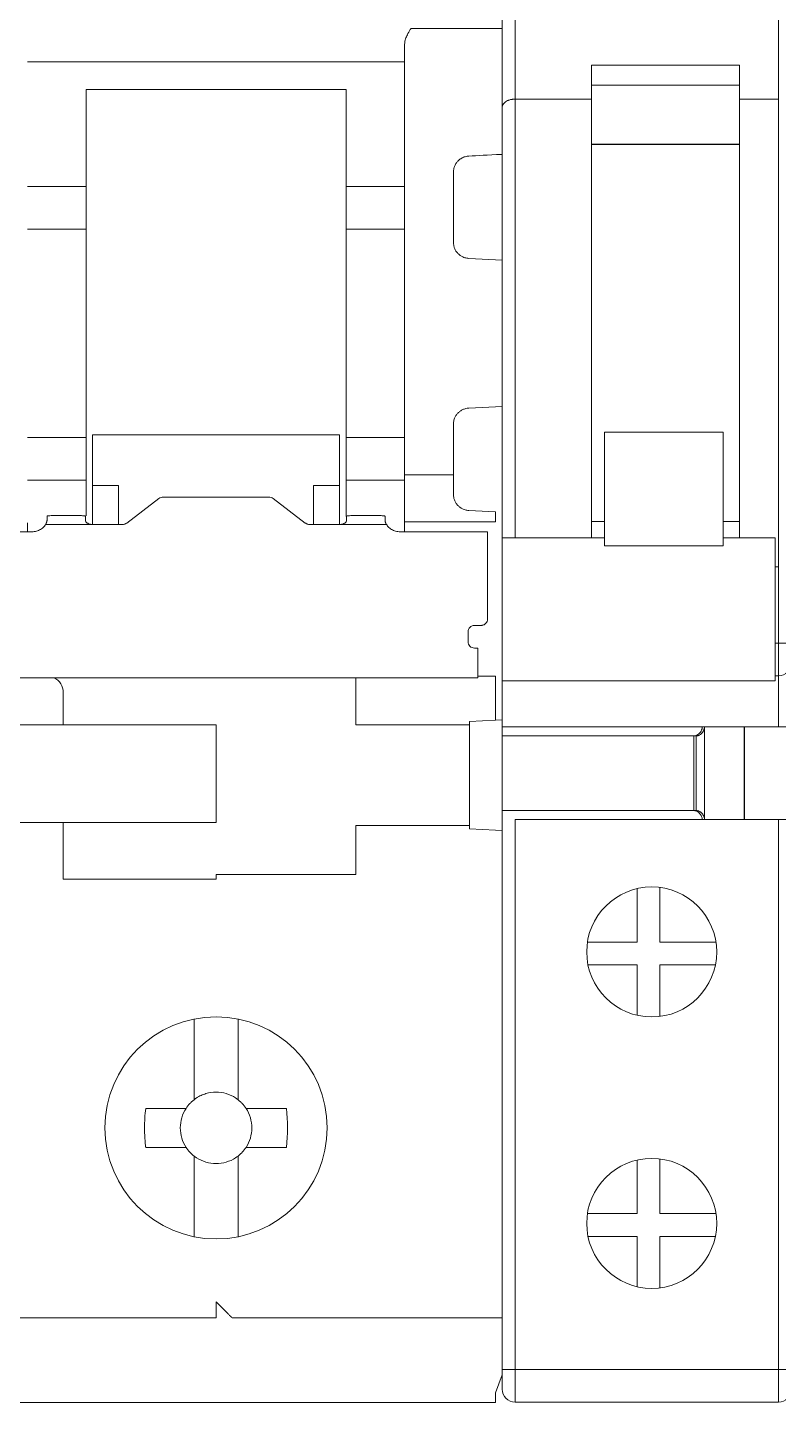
# Model space of a CAD drawing. Header units: millimetres. Extents: x 1359 to 3577, y 1336 to 3557.
# Drawn here: x 2824.41 to 2847.51, y 2687.52 to 2729.83 of the extents above; entities that cross this region are included whole.
import ezdxf

# ---------------------------------------------------------------- set-up
doc = ezdxf.new("R2010")
doc.units = ezdxf.units.MM
doc.layers.add('000-PI-Oprema', color=30, linetype='Continuous', lineweight=5)

msp = doc.modelspace()

# ---------------------------------------------------------------- linework, layer by layer
at = {"layer": '000-PI-Oprema', "color": 0, "linetype": 'ByBlock', "lineweight": 0}
for p, q in [((2839.008, 2727.369), (2839.008, 2753.98)), ((2839.408, 2727.624), (2839.408, 2753.98)), ((2847.508, 2727.624), (2847.508, 2753.98)), ((2841.758, 2727.624), (2841.758, 2728.665)), ((2846.308, 2728.665), (2841.758, 2728.665)), ((2846.308, 2728.665), (2846.308, 2727.624)), ((2846.308, 2728.05), (2841.758, 2728.05)), ((2839.008, 2714.12), (2839.008, 2727.369)), ((2841.758, 2727.624), (2839.408, 2727.624)), ((2839.408, 2727.624), (2839.408, 2714.12)), ((2841.758, 2727.624), (2841.758, 2714.12)), ((2847.508, 2727.624), (2846.308, 2727.624)), ((2846.308, 2714.12), (2846.308, 2727.624)), ((2847.508, 2713.236), (2847.508, 2727.624)), ((2846.308, 2726.236), (2841.758, 2726.236)), ((2846.308, 2726.23), (2841.758, 2726.23)), ((2844.408, 2726.236), (2844.408, 2726.23)), ((2842.158, 2717.371), (2842.158, 2713.873)), ((2845.808, 2717.371), (2842.158, 2717.371)), ((2845.808, 2717.371), (2845.808, 2713.873)), ((2841.758, 2714.63), (2842.158, 2714.63)), ((2842.158, 2714.624), (2841.758, 2714.624)), ((2845.808, 2714.63), (2846.308, 2714.63)), ((2846.308, 2714.624), (2845.808, 2714.624)), ((2839.008, 2688.53), (2839.008, 2714.12)), ((2842.158, 2714.12), (2839.008, 2714.12)), ((2845.808, 2713.873), (2842.158, 2713.873)), ((2847.408, 2714.12), (2845.808, 2714.12)), ((2847.408, 2714.12), (2847.408, 2709.72)), ((2847.508, 2713.236), (2847.408, 2713.236)), ((2847.508, 2710.88), (2847.508, 2713.236)), ((2847.408, 2710.88), (2847.508, 2710.88)), ((2847.908, 2710.88), (2847.508, 2710.88)), ((2847.508, 2709.88), (2847.508, 2710.88)), ((2839.008, 2709.72), (2847.408, 2709.72)), ((2847.408, 2709.88), (2847.508, 2709.88)), ((2847.508, 2708.305), (2847.508, 2709.88)), ((2839.008, 2708.305), (2847.508, 2708.305)), ((2845.234, 2708.305), (2845.234, 2705.455)), ((2846.456, 2708.305), (2846.456, 2705.455)), ((2846.458, 2708.305), (2846.458, 2705.455)), ((2847.908, 2708.305), (2847.508, 2708.305)), ((2839.008, 2708.03), (2844.901, 2708.03)), ((2844.901, 2708.03), (2844.972, 2708.03)), ((2844.901, 2708.03), (2844.901, 2705.73)), ((2844.972, 2708.03), (2844.972, 2705.73)), ((2844.987, 2708.03), (2844.972, 2708.03)), ((2844.901, 2705.73), (2839.008, 2705.73)), ((2844.972, 2705.73), (2844.901, 2705.73)), ((2844.987, 2705.73), (2844.972, 2705.73)), ((2839.408, 2705.455), (2847.508, 2705.455)), ((2839.408, 2688.53), (2839.408, 2705.455)), ((2847.508, 2705.455), (2847.908, 2705.455)), ((2847.508, 2688.53), (2847.508, 2705.455)), ((2843.157, 2703.329), (2843.157, 2701.68)), ((2843.857, 2703.365), (2843.857, 2701.68)), ((2841.631, 2701.68), (2843.157, 2701.68)), ((2843.857, 2701.68), (2845.586, 2701.68)), ((2843.157, 2700.98), (2841.649, 2700.98)), ((2843.157, 2700.98), (2843.157, 2699.432)), ((2843.857, 2699.396), (2843.857, 2700.98)), ((2845.568, 2700.98), (2843.857, 2700.98)), ((2843.157, 2694.979), (2843.157, 2693.33)), ((2843.857, 2695.015), (2843.857, 2693.33)), ((2841.631, 2693.33), (2843.157, 2693.33)), ((2843.857, 2693.33), (2845.586, 2693.33)), ((2841.649, 2692.63), (2843.157, 2692.63)), ((2843.157, 2692.63), (2843.157, 2691.082)), ((2843.857, 2691.046), (2843.857, 2692.63)), ((2845.568, 2692.63), (2843.857, 2692.63)), ((2839.008, 2687.93), (2839.008, 2688.53)), ((2839.408, 2688.53), (2839.008, 2688.53)), ((2839.408, 2688.53), (2847.508, 2688.53)), ((2839.408, 2687.53), (2839.408, 2688.53)), ((2847.908, 2688.53), (2847.508, 2688.53)), ((2847.508, 2687.53), (2847.508, 2688.53)), ((2839.408, 2687.53), (2847.508, 2687.53))]:
    msp.add_line(p, q, dxfattribs=at)
at = {"layer": '000-PI-Oprema', "color": 0, "lineweight": 0}
for p, q in [((2836.208, 2729.8), (2838.808, 2729.8)), ((2838.808, 2729.8), (2839.008, 2729.8)), ((2836.008, 2728.769), (2824.408, 2728.769)), ((2826.208, 2727.099), (2826.208, 2727.924)), ((2834.208, 2727.924), (2826.208, 2727.924)), ((2834.208, 2727.924), (2834.208, 2727.099)), ((2826.208, 2727.099), (2826.208, 2724.934)), ((2834.208, 2724.934), (2834.208, 2727.099)), ((2839.008, 2725.541), (2839.008, 2722.667)), ((2824.408, 2724.934), (2826.208, 2724.934)), ((2826.208, 2724.934), (2826.208, 2723.624)), ((2834.208, 2723.624), (2834.208, 2724.934)), ((2834.208, 2724.934), (2836.008, 2724.934)), ((2826.208, 2723.624), (2824.408, 2723.624)), ((2826.208, 2723.624), (2826.208, 2717.211)), ((2834.208, 2717.211), (2834.208, 2723.624)), ((2836.008, 2723.624), (2834.208, 2723.624)), ((2837.982, 2722.721), (2838.808, 2722.678)), ((2838.808, 2722.678), (2839.008, 2722.667)), ((2838.808, 2718.157), (2837.982, 2718.114)), ((2839.008, 2718.168), (2838.808, 2718.157)), ((2839.008, 2718.168), (2839.008, 2716.995)), ((2824.408, 2717.211), (2826.208, 2717.211)), ((2826.208, 2717.211), (2826.208, 2715.901)), ((2826.408, 2715.737), (2826.408, 2717.289)), ((2826.408, 2717.289), (2834.008, 2717.289)), ((2834.008, 2717.289), (2834.008, 2715.737)), ((2834.208, 2717.289), (2834.203, 2717.289)), ((2834.208, 2715.901), (2834.208, 2717.211)), ((2834.208, 2717.211), (2836.008, 2717.211)), ((2826.208, 2715.901), (2824.408, 2715.901)), ((2826.208, 2715.901), (2826.208, 2714.797)), ((2834.208, 2714.777), (2834.208, 2715.901)), ((2834.208, 2715.901), (2836.008, 2715.901)), ((2837.508, 2716.067), (2836.008, 2716.067)), ((2826.408, 2715.737), (2827.208, 2715.737)), ((2826.408, 2714.536), (2826.408, 2715.737)), ((2827.208, 2715.737), (2827.208, 2714.536)), ((2833.208, 2715.737), (2834.008, 2715.737)), ((2833.208, 2714.536), (2833.208, 2715.737)), ((2834.008, 2715.737), (2834.008, 2714.536)), ((2827.467, 2714.58), (2828.45, 2715.333)), ((2828.591, 2715.378), (2831.825, 2715.378)), ((2831.967, 2715.333), (2832.95, 2714.58)), ((2824.408, 2714.588), (2824.408, 2714.306)), ((2825.008, 2714.712), (2825.008, 2714.791)), ((2825.991, 2714.808), (2825.208, 2714.808)), ((2826.191, 2714.791), (2826.191, 2714.712)), ((2834.225, 2714.712), (2834.225, 2714.791)), ((2835.208, 2714.808), (2834.425, 2714.808)), ((2835.408, 2714.791), (2835.408, 2714.712)), ((2836.008, 2714.318), (2836.008, 2714.74)), ((2838.808, 2714.621), (2836.008, 2714.621)), ((2837.982, 2714.964), (2838.808, 2714.921)), ((2818.308, 2714.306), (2824.508, 2714.306)), ((2824.966, 2714.536), (2826.391, 2714.536)), ((2827.325, 2714.536), (2826.391, 2714.536)), ((2834.025, 2714.536), (2833.091, 2714.536)), ((2835.45, 2714.536), (2834.025, 2714.536)), ((2835.908, 2714.306), (2838.558, 2714.306)), ((2838.558, 2714.306), (2838.558, 2713.693)), ((2838.558, 2711.627), (2838.558, 2713.036)), ((2837.958, 2711.229), (2837.958, 2710.93)), ((2838.358, 2711.428), (2838.158, 2711.428)), ((2839.008, 2711.035), (2839.008, 2710.868)), ((2838.158, 2710.731), (2838.258, 2710.731)), ((2838.258, 2710.641), (2838.258, 2710.731)), ((2839.008, 2710.718), (2839.008, 2708.52)), ((2808.658, 2709.82), (2834.158, 2709.82)), ((2834.158, 2709.819), (2838.259, 2709.819)), ((2834.508, 2709.819), (2834.508, 2708.368)), ((2838.808, 2709.868), (2838.258, 2709.868)), ((2838.808, 2709.868), (2838.808, 2708.509)), ((2825.508, 2708.368), (2825.508, 2709.368)), ((2822.408, 2708.368), (2825.508, 2708.368)), ((2825.908, 2708.368), (2825.508, 2708.368)), ((2830.208, 2708.368), (2825.908, 2708.368)), ((2830.208, 2705.368), (2830.208, 2708.368)), ((2834.908, 2708.368), (2834.508, 2708.368)), ((2834.908, 2708.368), (2838.008, 2708.368)), ((2838.008, 2708.468), (2838.808, 2708.509)), ((2838.008, 2708.368), (2838.008, 2708.468)), ((2838.008, 2705.268), (2838.008, 2708.368)), ((2839.008, 2708.52), (2838.808, 2708.509)), ((2839.008, 2708.52), (2839.008, 2705.115)), ((2839.013, 2706.068), (2839.008, 2706.068)), ((2825.508, 2705.368), (2822.408, 2705.368)), ((2825.508, 2703.618), (2825.508, 2705.368)), ((2825.508, 2705.368), (2825.908, 2705.368)), ((2825.908, 2705.368), (2830.208, 2705.368)), ((2834.908, 2705.268), (2834.508, 2705.268)), ((2834.508, 2703.768), (2834.508, 2705.268)), ((2834.908, 2705.268), (2838.008, 2705.268)), ((2838.008, 2705.168), (2838.008, 2705.268)), ((2838.808, 2705.126), (2838.008, 2705.168)), ((2839.008, 2705.115), (2838.808, 2705.126)), ((2839.008, 2705.115), (2839.008, 2690.968)), ((2830.208, 2703.618), (2825.508, 2703.618)), ((2830.208, 2703.768), (2830.208, 2703.618)), ((2830.208, 2703.768), (2834.508, 2703.768)), ((2839.008, 2701.468), (2839.013, 2701.468)), ((2829.533, 2699.318), (2829.533, 2699.244)), ((2829.533, 2699.244), (2829.533, 2697.124)), ((2830.883, 2699.244), (2830.883, 2699.318)), ((2830.883, 2696.836), (2830.883, 2699.244)), ((2828.044, 2696.568), (2828.902, 2696.568)), ((2832.372, 2696.568), (2831.514, 2696.568)), ((2828.902, 2695.368), (2828.044, 2695.368)), ((2832.372, 2695.368), (2831.514, 2695.368)), ((2829.533, 2694.811), (2829.533, 2692.691)), ((2830.883, 2692.691), (2830.883, 2694.811)), ((2829.533, 2692.691), (2829.533, 2692.617)), ((2830.883, 2692.617), (2830.883, 2692.691)), ((2839.008, 2690.968), (2839.008, 2688.368)), ((2830.208, 2690.118), (2821.408, 2690.118)), ((2839.008, 2690.118), (2830.708, 2690.118)), ((2839.008, 2688.368), (2838.808, 2687.818)), ((2826.408, 2687.518), (2821.608, 2687.518)), ((2826.408, 2687.518), (2834.028, 2687.518)), ((2838.808, 2687.518), (2834.028, 2687.518))]:
    msp.add_line(p, q, dxfattribs=at)
at = {"layer": '000-PI-Oprema', "color": 0, "linetype": 'ByBlock', "lineweight": 0}
for centre in [(2843.608, 2701.38), (2843.608, 2693.03)]:
    msp.add_circle(centre, 2, dxfattribs=at)
at = {"layer": '000-PI-Oprema', "color": 0, "lineweight": 0}
msp.add_circle((2830.208, 2695.968), 3.418, dxfattribs=at)
at = {"layer": '000-PI-Oprema', "color": 0, "linetype": 'ByBlock', "lineweight": 0}
for centre, start, end in [((2847.508, 2710.28), 270, 0), ((2839.408, 2687.93), 180, 270), ((2847.508, 2687.93), 270, 0)]:
    msp.add_arc(centre, 0.4, start, end, dxfattribs=at)
at = {"layer": '000-PI-Oprema', "color": 0, "lineweight": 0}
for centre, radius, start, end in [((2825.008, 2709.368), 0.5, 0, 64.7859), ((2830.208, 2695.968), 1.1, 123.0557, 133.0681), ((2830.208, 2695.968), 1.1, 46.9319, 56.9443), ((2830.208, 2695.968), 1.1, 136.9319, 146.9443), ((2830.208, 2695.968), 1.1, 135, 136.9319), ((2830.208, 2695.968), 1.1, 133.0681, 135), ((2830.208, 2695.968), 1.1, 45, 46.9319), ((2830.208, 2695.968), 1.1, 43.0681, 45), ((2830.208, 2695.968), 1.1, 33.0557, 43.0681), ((2830.208, 2695.968), 1.1, 213.0557, 223.0681), ((2830.208, 2695.968), 1.1, 223.0681, 225), ((2830.208, 2695.968), 1.1, 225, 226.9319), ((2830.208, 2695.968), 1.1, 226.9319, 236.9443), ((2830.208, 2695.968), 1.1, 303.0557, 313.0681), ((2830.208, 2695.968), 1.1, 313.0681, 315), ((2830.208, 2695.968), 1.1, 315, 316.9319), ((2830.208, 2695.968), 1.1, 316.9319, 326.9443)]:
    msp.add_arc(centre, radius, start, end, dxfattribs=at)
for points, knots in [([(2836.008, 2729.311), (2836.009, 2729.332), (2836.011, 2729.375), (2836.026, 2729.441), (2836.047, 2729.507), (2836.076, 2729.574), (2836.128, 2729.673), (2836.175, 2729.748), (2836.208, 2729.8)], [0, 0, 0, 0, 0.117336, 0.242611, 0.377617, 0.505972, 0.652001, 1, 1, 1, 1]), ([(2839.008, 2729.8), (2839.008, 2729.768), (2839.008, 2729.704), (2839.008, 2729.608), (2839.008, 2729.513), (2839.008, 2729.386), (2839.008, 2729.23), (2839.008, 2729.054), (2839.008, 2728.894), (2839.008, 2728.757), (2839.008, 2728.642), (2839.008, 2728.586), (2839.008, 2728.559)], [0, 0, 0, 0, 0.061391, 0.122427, 0.18342, 0.24468, 0.372209, 0.500076, 0.627605, 0.755472, 0.877481, 1, 1, 1, 1]), ([(2836.008, 2729.157), (2836.008, 2729.166), (2836.008, 2729.185), (2836.008, 2729.222), (2836.008, 2729.263), (2836.008, 2729.295), (2836.008, 2729.311)], [0, 0, 0, 0, 0.251193, 0.5, 0.748807, 1, 1, 1, 1]), ([(2836.008, 2726.095), (2836.008, 2726.178), (2836.008, 2726.345), (2836.008, 2726.586), (2836.008, 2726.821), (2836.008, 2727.048), (2836.008, 2727.268), (2836.008, 2727.481), (2836.008, 2727.687), (2836.008, 2727.951), (2836.008, 2728.26), (2836.008, 2728.597), (2836.008, 2728.9), (2836.008, 2729.071), (2836.008, 2729.157)], [0, 0, 0, 0, 0.062754, 0.125301, 0.187708, 0.250043, 0.312375, 0.374772, 0.437302, 0.500033, 0.625237, 0.749935, 0.874674, 1, 1, 1, 1]), ([(2839.008, 2728.559), (2839.008, 2728.522), (2839.008, 2728.448), (2839.008, 2728.329), (2839.008, 2728.202), (2839.008, 2728.068), (2839.008, 2727.926), (2839.008, 2727.777), (2839.008, 2727.621), (2839.008, 2727.403), (2839.008, 2727.115), (2839.008, 2726.743), (2839.008, 2726.348), (2839.008, 2726.065), (2839.008, 2725.923)], [0, 0, 0, 0, 0.062728, 0.125272, 0.18769, 0.250045, 0.312396, 0.374803, 0.437328, 0.500029, 0.625194, 0.749922, 0.874696, 1, 1, 1, 1]), ([(2836.008, 2724.701), (2836.008, 2724.772), (2836.008, 2724.914), (2836.008, 2725.123), (2836.008, 2725.326), (2836.008, 2725.526), (2836.008, 2725.72), (2836.008, 2725.911), (2836.008, 2726.033), (2836.008, 2726.095)], [0, 0, 0, 0, 0.143512, 0.28637, 0.428834, 0.571166, 0.71363, 0.856488, 1, 1, 1, 1]), ([(2837.982, 2725.871), (2837.964, 2725.869), (2837.926, 2725.866), (2837.87, 2725.853), (2837.815, 2725.834), (2837.76, 2725.807), (2837.708, 2725.773), (2837.653, 2725.726), (2837.595, 2725.659), (2837.546, 2725.572), (2837.514, 2725.473), (2837.51, 2725.405), (2837.508, 2725.372)], [0, 0, 0, 0, 0.067869, 0.138425, 0.211987, 0.288836, 0.369219, 0.453352, 0.573685, 0.721104, 0.860335, 1, 1, 1, 1]), ([(2837.508, 2725.372), (2837.508, 2725.306), (2837.508, 2725.174), (2837.508, 2724.973), (2837.508, 2724.836), (2837.508, 2724.768)], [0, 0, 0, 0, 0.333419, 0.666581, 1, 1, 1, 1]), ([(2837.508, 2724.768), (2837.508, 2724.666), (2837.508, 2724.464), (2837.508, 2724.156), (2837.508, 2723.846), (2837.508, 2723.535), (2837.508, 2723.325), (2837.508, 2723.22)], [0, 0, 0, 0, 0.200123, 0.400061, 0.599939, 0.799877, 1, 1, 1, 1]), ([(2836.008, 2716.134), (2836.008, 2716.248), (2836.008, 2716.476), (2836.008, 2716.821), (2836.008, 2717.169), (2836.008, 2717.52), (2836.008, 2717.873), (2836.008, 2718.47), (2836.008, 2719.318), (2836.008, 2720.417), (2836.008, 2721.517), (2836.008, 2722.485), (2836.008, 2723.316), (2836.008, 2724.016), (2836.008, 2724.473), (2836.008, 2724.701)], [0, 0, 0, 0, 0.041431, 0.082793, 0.124119, 0.165441, 0.206793, 0.248207, 0.374079, 0.500012, 0.625883, 0.751817, 0.834548, 0.917188, 1, 1, 1, 1]), ([(2837.982, 2722.721), (2837.961, 2722.723), (2837.919, 2722.727), (2837.858, 2722.742), (2837.79, 2722.768), (2837.717, 2722.81), (2837.645, 2722.873), (2837.585, 2722.947), (2837.542, 2723.033), (2837.513, 2723.125), (2837.51, 2723.189), (2837.508, 2723.22)], [0, 0, 0, 0, 0.082209, 0.16366, 0.245689, 0.369303, 0.493372, 0.618767, 0.744744, 0.872104, 1, 1, 1, 1]), ([(2839.008, 2722.667), (2839.008, 2722.561), (2839.008, 2722.349), (2839.008, 2722.029), (2839.008, 2721.708), (2839.008, 2721.387), (2839.008, 2721.064), (2839.008, 2720.741), (2839.008, 2720.337), (2839.008, 2719.852), (2839.008, 2719.288), (2839.008, 2718.725), (2839.008, 2718.354), (2839.008, 2718.168)], [0, 0, 0, 0, 0.071572, 0.143012, 0.214372, 0.285701, 0.357051, 0.428472, 0.500015, 0.625079, 0.749917, 0.8748, 1, 1, 1, 1]), ([(2837.508, 2717.615), (2837.509, 2717.636), (2837.51, 2717.678), (2837.523, 2717.741), (2837.546, 2717.812), (2837.585, 2717.888), (2837.645, 2717.962), (2837.717, 2718.025), (2837.799, 2718.072), (2837.888, 2718.104), (2837.951, 2718.111), (2837.982, 2718.114)], [0, 0, 0, 0, 0.085573, 0.170275, 0.255463, 0.381339, 0.506835, 0.630803, 0.754517, 0.877108, 1, 1, 1, 1]), ([(2837.508, 2717.615), (2837.508, 2717.51), (2837.508, 2717.3), (2837.508, 2716.989), (2837.508, 2716.679), (2837.508, 2716.372), (2837.508, 2716.169), (2837.508, 2716.067)], [0, 0, 0, 0, 0.200123, 0.400061, 0.599939, 0.799877, 1, 1, 1, 1]), ([(2839.008, 2717.018), (2839.008, 2717.004), (2839.008, 2716.976), (2839.008, 2716.753), (2839.008, 2716.405), (2839.008, 2715.948), (2839.008, 2715.565), (2839.008, 2715.294)], [0, 0, 0, 0, 0.201961, 0.403921, 0.605881, 0.807842, 1, 1, 1, 1]), ([(2836.008, 2714.74), (2836.008, 2714.802), (2836.008, 2714.924), (2836.008, 2715.115), (2836.008, 2715.309), (2836.008, 2715.509), (2836.008, 2715.713), (2836.008, 2715.921), (2836.008, 2716.063), (2836.008, 2716.134)], [0, 0, 0, 0, 0.143512, 0.28637, 0.428834, 0.571166, 0.71363, 0.856488, 1, 1, 1, 1]), ([(2837.508, 2716.067), (2837.508, 2715.999), (2837.508, 2715.862), (2837.508, 2715.661), (2837.508, 2715.529), (2837.508, 2715.464)], [0, 0, 0, 0, 0.333419, 0.666581, 1, 1, 1, 1]), ([(2837.982, 2714.964), (2837.963, 2714.966), (2837.924, 2714.969), (2837.868, 2714.983), (2837.802, 2715.006), (2837.73, 2715.044), (2837.656, 2715.104), (2837.593, 2715.178), (2837.546, 2715.266), (2837.514, 2715.362), (2837.51, 2715.43), (2837.508, 2715.464)], [0, 0, 0, 0, 0.070997, 0.142096, 0.214572, 0.332081, 0.453288, 0.585757, 0.721078, 0.860541, 1, 1, 1, 1]), ([(2825.008, 2714.662), (2825.007, 2714.653), (2825.006, 2714.637), (2824.998, 2714.605), (2824.986, 2714.572), (2824.973, 2714.548), (2824.966, 2714.536)], [0, 0, 0, 0, 0.256458, 0.506841, 0.753776, 1, 1, 1, 1]), ([(2825.008, 2714.791), (2825.008, 2714.795), (2825.029, 2714.8), (2825.103, 2714.806), (2825.156, 2714.808), (2825.208, 2714.808)], [0, 0, 0, 0, 0.5, 0.5, 1, 1, 1, 1]), ([(2826.191, 2714.791), (2826.19, 2714.792), (2826.189, 2714.794), (2826.177, 2714.797), (2826.159, 2714.8), (2826.125, 2714.804), (2826.07, 2714.807), (2826.018, 2714.808), (2825.991, 2714.808)], [0, 0, 0, 0, 0.128148, 0.251094, 0.373747, 0.501054, 0.748354, 1, 1, 1, 1]), ([(2826.391, 2714.536), (2826.377, 2714.536), (2826.351, 2714.537), (2826.312, 2714.546), (2826.277, 2714.561), (2826.238, 2714.585), (2826.198, 2714.622), (2826.194, 2714.649), (2826.191, 2714.662)], [0, 0, 0, 0, 0.128818, 0.251822, 0.37424, 0.501366, 0.746636, 1, 1, 1, 1]), ([(2827.467, 2714.58), (2827.457, 2714.574), (2827.437, 2714.56), (2827.402, 2714.546), (2827.365, 2714.537), (2827.339, 2714.536), (2827.325, 2714.536)], [0, 0, 0, 0, 0.25487, 0.5, 0.74513, 1, 1, 1, 1]), ([(2833.091, 2714.536), (2833.078, 2714.536), (2833.051, 2714.537), (2833.014, 2714.546), (2832.979, 2714.56), (2832.96, 2714.574), (2832.95, 2714.58)], [0, 0, 0, 0, 0.25487, 0.5, 0.74513, 1, 1, 1, 1]), ([(2834.225, 2714.662), (2834.225, 2714.655), (2834.223, 2714.643), (2834.212, 2714.621), (2834.194, 2714.6), (2834.161, 2714.573), (2834.106, 2714.542), (2834.052, 2714.538), (2834.025, 2714.536)], [0, 0, 0, 0, 0.130698, 0.254597, 0.376443, 0.501216, 0.749391, 1, 1, 1, 1]), ([(2834.225, 2714.791), (2834.225, 2714.795), (2834.247, 2714.8), (2834.321, 2714.806), (2834.373, 2714.808), (2834.425, 2714.808)], [0, 0, 0, 0, 0.5, 0.5, 1, 1, 1, 1]), ([(2835.408, 2714.791), (2835.408, 2714.792), (2835.406, 2714.794), (2835.395, 2714.797), (2835.376, 2714.8), (2835.343, 2714.804), (2835.288, 2714.807), (2835.235, 2714.808), (2835.208, 2714.808)], [0, 0, 0, 0, 0.128148, 0.251094, 0.373747, 0.501054, 0.748354, 1, 1, 1, 1]), ([(2835.45, 2714.536), (2835.444, 2714.548), (2835.431, 2714.572), (2835.418, 2714.605), (2835.41, 2714.637), (2835.409, 2714.653), (2835.408, 2714.662)], [0, 0, 0, 0, 0.246224, 0.493159, 0.743542, 1, 1, 1, 1]), ([(2839.008, 2714.912), (2839.008, 2714.84), (2839.008, 2714.698), (2839.008, 2714.491), (2839.008, 2714.29), (2839.008, 2714.095), (2839.008, 2713.907), (2839.008, 2713.724), (2839.008, 2713.547), (2839.008, 2713.321), (2839.008, 2713.054), (2839.008, 2712.764), (2839.008, 2712.501), (2839.008, 2712.351), (2839.008, 2712.276)], [0, 0, 0, 0, 0.062728, 0.125272, 0.18769, 0.250045, 0.312396, 0.374803, 0.437328, 0.500029, 0.625194, 0.749922, 0.874696, 1, 1, 1, 1]), ([(2824.966, 2714.536), (2824.955, 2714.519), (2824.934, 2714.485), (2824.891, 2714.441), (2824.84, 2714.401), (2824.764, 2714.356), (2824.653, 2714.315), (2824.557, 2714.309), (2824.508, 2714.306)], [0, 0, 0, 0, 0.126929, 0.250928, 0.374602, 0.500576, 0.748126, 1, 1, 1, 1]), ([(2835.908, 2714.306), (2835.884, 2714.307), (2835.836, 2714.308), (2835.765, 2714.321), (2835.697, 2714.34), (2835.613, 2714.376), (2835.519, 2714.437), (2835.473, 2714.503), (2835.45, 2714.536)], [0, 0, 0, 0, 0.126929, 0.250928, 0.374602, 0.500576, 0.748126, 1, 1, 1, 1]), ([(2839.008, 2712.276), (2839.008, 2712.263), (2839.008, 2712.237), (2839.008, 2712.189), (2839.008, 2712.136), (2839.008, 2712.057), (2839.008, 2711.941), (2839.008, 2711.782), (2839.008, 2711.605), (2839.008, 2711.419), (2839.008, 2711.228), (2839.008, 2711.099), (2839.008, 2711.035)], [0, 0, 0, 0, 0.061391, 0.122427, 0.18342, 0.24468, 0.372209, 0.500076, 0.627605, 0.755472, 0.877481, 1, 1, 1, 1]), ([(2838.358, 2711.428), (2838.372, 2711.429), (2838.398, 2711.43), (2838.435, 2711.442), (2838.47, 2711.46), (2838.51, 2711.493), (2838.55, 2711.548), (2838.555, 2711.601), (2838.558, 2711.627)], [0, 0, 0, 0, 0.128148, 0.251094, 0.373747, 0.501054, 0.748354, 1, 1, 1, 1]), ([(2838.158, 2711.428), (2838.106, 2711.428), (2838.054, 2711.406), (2837.98, 2711.333), (2837.958, 2711.281), (2837.958, 2711.229)], [0, 0, 0, 0, 0.5, 0.5, 1, 1, 1, 1]), ([(2837.958, 2710.93), (2837.958, 2710.878), (2837.98, 2710.826), (2838.054, 2710.752), (2838.106, 2710.731), (2838.158, 2710.731)], [0, 0, 0, 0, 0.5, 0.5, 1, 1, 1, 1]), ([(2839.008, 2710.868), (2839.008, 2710.854), (2839.008, 2710.828), (2839.008, 2710.791), (2839.008, 2710.756), (2839.008, 2710.724), (2839.008, 2710.72), (2839.008, 2710.718)], [0, 0, 0, 0, 0.169382, 0.332374, 0.500748, 0.7482, 1, 1, 1, 1]), ([(2838.258, 2710.641), (2838.258, 2710.525), (2838.258, 2710.292), (2838.258, 2710.015), (2838.258, 2709.842), (2838.258, 2709.835), (2838.259, 2709.819)], [0, 0, 0, 0, 0.264619, 0.529237, 0.793855, 1, 1, 1, 1]), ([(2830.808, 2696.889), (2830.719, 2696.947), (2830.621, 2696.992), (2830.418, 2697.052), (2830.315, 2697.068), (2830.102, 2697.068), (2829.998, 2697.052), (2829.846, 2697.007), (2829.796, 2696.988), (2829.724, 2696.955), (2829.7, 2696.943), (2829.665, 2696.924), (2829.653, 2696.918), (2829.636, 2696.907), (2829.628, 2696.902), (2829.619, 2696.897), (2829.614, 2696.893), (2829.61, 2696.892), (2829.608, 2696.889)], [0, 0, 0, 0, 0.25, 0.25, 0.5, 0.5, 0.75, 0.75, 0.875, 0.875, 0.9375, 0.9375, 0.96875, 0.96875, 0.984375, 0.992187, 0.992187, 1, 1, 1, 1]), ([(2828.044, 2696.568), (2828.02, 2696.368), (2828.008, 2696.168), (2828.008, 2695.867), (2828.011, 2695.767), (2828.02, 2695.617), (2828.024, 2695.567), (2828.031, 2695.492), (2828.034, 2695.455), (2828.039, 2695.411), (2828.042, 2695.389), (2828.043, 2695.38), (2828.044, 2695.374), (2828.046, 2695.37), (2828.044, 2695.368)], [0, 0, 0, 0, 0.5, 0.5, 0.75, 0.75, 0.875, 0.875, 0.9375, 0.96875, 0.984375, 0.992188, 0.992188, 1, 1, 1, 1]), ([(2829.286, 2696.568), (2829.17, 2696.389), (2829.108, 2696.181), (2829.108, 2695.755), (2829.17, 2695.546), (2829.286, 2695.368)], [0, 0, 0, 0, 0.5, 0.5, 1, 1, 1, 1]), ([(2831.13, 2695.368), (2831.246, 2695.546), (2831.308, 2695.755), (2831.308, 2696.178), (2831.247, 2696.389), (2831.13, 2696.568)], [0, 0, 0, 0, 0.5, 0.5, 1, 1, 1, 1]), ([(2829.608, 2695.046), (2829.786, 2694.93), (2829.994, 2694.868), (2830.419, 2694.867), (2830.63, 2694.93), (2830.808, 2695.046)], [0, 0, 0, 0, 0.5, 0.5, 1, 1, 1, 1]), ([(2830.208, 2690.618), (2830.208, 2690.596), (2830.208, 2690.554), (2830.208, 2690.493), (2830.208, 2690.421), (2830.208, 2690.341), (2830.208, 2690.262), (2830.208, 2690.197), (2830.208, 2690.151), (2830.208, 2690.123), (2830.208, 2690.119), (2830.208, 2690.118)], [0, 0, 0, 0, 0.080758, 0.160392, 0.240099, 0.368585, 0.500066, 0.628554, 0.760036, 0.877963, 1, 1, 1, 1]), ([(2830.208, 2690.618), (2830.228, 2690.597), (2830.266, 2690.559), (2830.319, 2690.507), (2830.362, 2690.463), (2830.419, 2690.407), (2830.487, 2690.339), (2830.564, 2690.262), (2830.626, 2690.199), (2830.673, 2690.152), (2830.702, 2690.123), (2830.706, 2690.119), (2830.708, 2690.118)], [0, 0, 0, 0, 0.090531, 0.16862, 0.234268, 0.287481, 0.430984, 0.554468, 0.680793, 0.795506, 0.900919, 1, 1, 1, 1]), ([(2838.808, 2687.518), (2838.808, 2687.518), (2838.808, 2687.571), (2838.808, 2687.708), (2838.808, 2687.76), (2838.808, 2687.818)], [0, 0, 0, 0, 0.5, 0.5, 0.737757, 0.737757, 0.737757, 0.737757])]:
    msp.add_open_spline(points, degree=3, knots=knots, dxfattribs=at)
at = {"layer": '000-PI-Oprema', "color": 0, "linetype": 'ByBlock', "lineweight": 0}
for points, knots in [([(2839.008, 2727.369), (2839.008, 2727.373), (2839.008, 2727.377), (2839.009, 2727.385), (2839.01, 2727.397), (2839.012, 2727.408), (2839.019, 2727.431), (2839.025, 2727.446), (2839.039, 2727.468), (2839.044, 2727.475), (2839.055, 2727.49), (2839.067, 2727.504), (2839.081, 2727.517), (2839.096, 2727.53), (2839.105, 2727.536), (2839.131, 2727.555), (2839.15, 2727.566), (2839.183, 2727.581), (2839.195, 2727.585), (2839.218, 2727.594), (2839.243, 2727.602), (2839.269, 2727.608), (2839.289, 2727.613), (2839.296, 2727.614), (2839.309, 2727.616), (2839.316, 2727.617), (2839.351, 2727.622), (2839.379, 2727.624), (2839.408, 2727.624)], [0, 0, 0, 0, 0.03125, 0.03125, 0.0625, 0.125, 0.125, 0.25, 0.25, 0.3125, 0.3125, 0.375, 0.4375, 0.4375, 0.5, 0.5, 0.625, 0.625, 0.6875, 0.6875, 0.75, 0.8125, 0.8125, 0.84375, 0.84375, 0.875, 0.875, 1, 1, 1, 1]), ([(2844.907, 2708.03), (2844.927, 2708.03), (2844.968, 2708.037), (2845.029, 2708.066), (2845.085, 2708.113), (2845.13, 2708.175), (2845.156, 2708.241), (2845.164, 2708.286), (2845.165, 2708.305)], [0, 0, 0, 0, 0.175586, 0.351172, 0.526758, 0.702344, 0.87793, 1, 1, 1, 1]), ([(2845.233, 2708.305), (2845.233, 2708.293), (2845.231, 2708.281), (2845.227, 2708.259), (2845.224, 2708.249), (2845.218, 2708.23), (2845.215, 2708.22), (2845.204, 2708.192), (2845.195, 2708.174), (2845.179, 2708.149), (2845.173, 2708.141), (2845.161, 2708.125), (2845.148, 2708.111), (2845.135, 2708.098), (2845.122, 2708.086), (2845.114, 2708.08), (2845.093, 2708.064), (2845.079, 2708.056), (2845.057, 2708.046), (2845.05, 2708.043), (2845.037, 2708.038), (2845.03, 2708.036), (2845.01, 2708.032), (2844.998, 2708.03), (2844.987, 2708.03)], [0, 0, 0, 0, 0.07828, 0.07828, 0.144117, 0.144117, 0.209954, 0.209954, 0.341628, 0.341628, 0.407465, 0.407465, 0.473303, 0.53914, 0.53914, 0.604977, 0.604977, 0.736651, 0.736651, 0.802488, 0.802488, 0.868326, 0.868326, 1, 1, 1, 1]), ([(2845.165, 2705.455), (2845.164, 2705.474), (2845.156, 2705.519), (2845.13, 2705.585), (2845.085, 2705.647), (2845.029, 2705.695), (2844.968, 2705.724), (2844.927, 2705.73), (2844.907, 2705.73)], [0, 0, 0, 0, 0.122057, 0.297646, 0.473234, 0.648823, 0.824411, 1, 1, 1, 1]), ([(2844.987, 2705.73), (2844.998, 2705.73), (2845.01, 2705.729), (2845.03, 2705.724), (2845.036, 2705.722), (2845.05, 2705.718), (2845.057, 2705.715), (2845.079, 2705.705), (2845.093, 2705.696), (2845.114, 2705.681), (2845.121, 2705.675), (2845.135, 2705.663), (2845.148, 2705.65), (2845.161, 2705.635), (2845.173, 2705.62), (2845.179, 2705.612), (2845.195, 2705.586), (2845.204, 2705.569), (2845.215, 2705.54), (2845.218, 2705.531), (2845.224, 2705.511), (2845.227, 2705.501), (2845.231, 2705.479), (2845.233, 2705.467), (2845.233, 2705.455)], [0, 0, 0, 0, 0.131674, 0.131674, 0.197511, 0.197511, 0.263348, 0.263348, 0.395022, 0.395022, 0.46086, 0.46086, 0.526697, 0.592534, 0.592534, 0.658371, 0.658371, 0.790045, 0.790045, 0.855882, 0.855882, 0.921719, 0.921719, 1, 1, 1, 1])]:
    msp.add_open_spline(points, degree=3, knots=knots, dxfattribs=at)
at = {"layer": '000-PI-Oprema', "color": 0, "lineweight": 0}
for points in [[(2837.982, 2725.871), (2838.257, 2725.885), (2838.533, 2725.9), (2839.008, 2725.923)], [(2839.008, 2725.541), (2839.008, 2725.772), (2839.008, 2725.908), (2839.008, 2725.923)], [(2828.45, 2715.333), (2828.487, 2715.362), (2828.539, 2715.378), (2828.591, 2715.378)], [(2831.825, 2715.378), (2831.878, 2715.378), (2831.93, 2715.362), (2831.967, 2715.333)], [(2839.008, 2714.912), (2839.008, 2714.927), (2839.008, 2715.063), (2839.008, 2715.294)], [(2825.008, 2714.712), (2825.008, 2714.707), (2825.008, 2714.69), (2825.008, 2714.662)], [(2826.191, 2714.662), (2826.191, 2714.69), (2826.191, 2714.707), (2826.191, 2714.712)], [(2834.225, 2714.712), (2834.225, 2714.707), (2834.225, 2714.69), (2834.225, 2714.662)], [(2835.408, 2714.662), (2835.408, 2714.69), (2835.408, 2714.707), (2835.408, 2714.712)], [(2838.808, 2714.621), (2838.808, 2714.719), (2838.808, 2714.819), (2838.808, 2714.921)], [(2838.558, 2713.036), (2838.558, 2713.271), (2838.558, 2713.512), (2838.558, 2713.693)], [(2829.533, 2697.124), (2829.533, 2697.086), (2829.533, 2697.047), (2829.533, 2696.836)], [(2828.902, 2696.568), (2829.026, 2696.568), (2829.152, 2696.568), (2829.286, 2696.568)], [(2831.514, 2696.568), (2831.39, 2696.568), (2831.264, 2696.568), (2831.13, 2696.568)], [(2832.372, 2696.568), (2832.42, 2696.169), (2832.42, 2695.766), (2832.372, 2695.368)], [(2828.902, 2695.368), (2829.026, 2695.368), (2829.152, 2695.368), (2829.286, 2695.368)], [(2831.13, 2695.368), (2831.264, 2695.368), (2831.39, 2695.368), (2831.514, 2695.368)], [(2829.533, 2695.099), (2829.533, 2694.888), (2829.533, 2694.849), (2829.533, 2694.811)], [(2830.883, 2695.099), (2830.883, 2694.888), (2830.883, 2694.849), (2830.883, 2694.811)]]:
    msp.add_open_spline(points, degree=3, dxfattribs=at)

doc.saveas('drawing.dxf')
